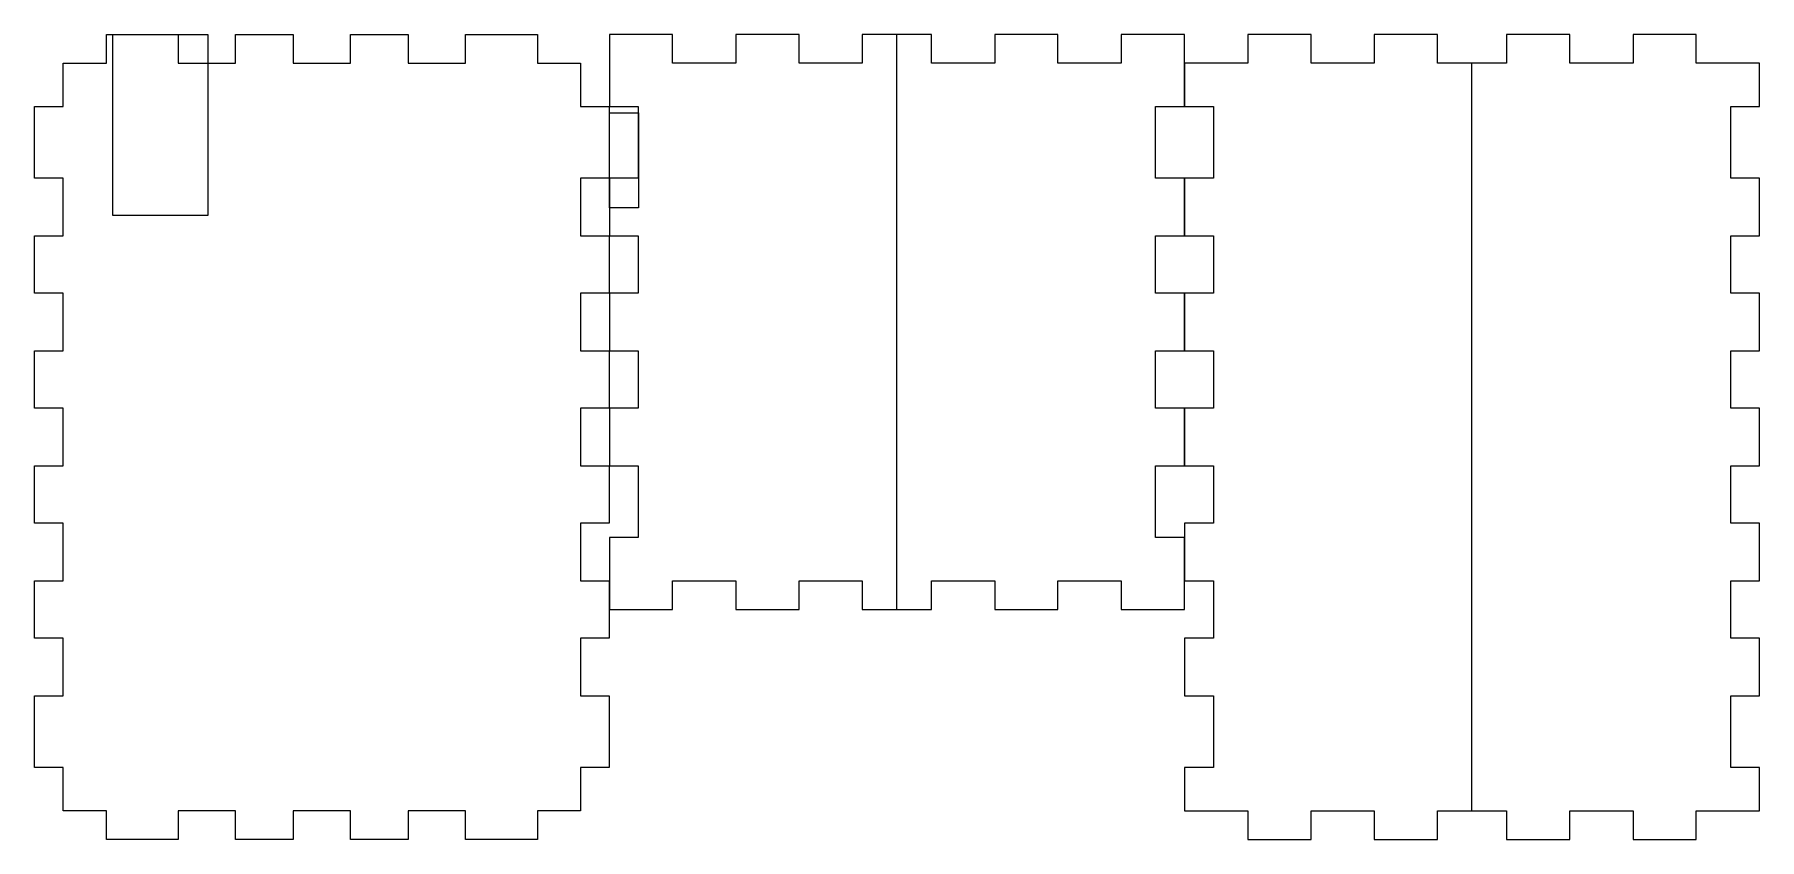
# Model space of a CAD drawing. Extents: x 6 to 197, y 6 to 95.
import ezdxf

# ---------------------------------------------------------------- set-up
doc = ezdxf.new("R2010")
doc.units = 0
doc.layers.add('Cut', color=7, linetype='CONTINUOUS')

msp = doc.modelspace()

# ---------------------------------------------------------------- linework, layer by layer
at = {"layer": 'Cut', "color": 7}
for p, q in [((13.9502, 91.7377), (13.9502, 94.9127)), ((13.9502, 94.9127), (21.8877, 94.9127)), ((21.8877, 94.9127), (21.8877, 91.7377)), ((28.237699, 91.7377), (28.237699, 94.9127)), ((28.237699, 94.9127), (34.587699, 94.9127)), ((34.587699, 94.9127), (34.587699, 91.7377)), ((40.937699, 91.7377), (40.937699, 94.9127)), ((40.937699, 94.9127), (47.287699, 94.9127)), ((47.287699, 94.9127), (47.287699, 91.7377)), ((53.637699, 91.7377), (53.637699, 94.9127)), ((53.637699, 94.9127), (61.575199, 94.9127)), ((61.575199, 94.9127), (61.575199, 91.7377)), ((76.523099, 94.912701), (69.538099, 94.912701)), ((69.538099, 94.912701), (69.538099, 86.975201)), ((76.523099, 91.737701), (76.523099, 94.912701)), ((90.493099, 94.912701), (83.508099, 94.912701)), ((83.508099, 94.912701), (83.508099, 91.737701)), ((90.493099, 91.737701), (90.493099, 94.912701)), ((101.286996, 94.912701), (97.478099, 94.912701)), ((97.478099, 94.912701), (97.478099, 91.737701)), ((101.286996, 31.412701), (101.286996, 94.912701)), ((105.121292, 94.9127), (101.312396, 94.9127)), ((105.121292, 91.7377), (105.121292, 94.9127)), ((119.091292, 94.9127), (112.106292, 94.9127)), ((112.106292, 94.9127), (112.106292, 91.7377)), ((119.091292, 91.7377), (119.091292, 94.9127)), ((133.061295, 94.9127), (126.076292, 94.9127)), ((126.076292, 94.9127), (126.076292, 91.7377)), ((133.061295, 86.9752), (133.061295, 94.9127)), ((147.056695, 94.912704), (140.071695, 94.912704)), ((140.071695, 94.912704), (140.071695, 91.737704)), ((147.056695, 91.737704), (147.056695, 94.912704)), ((161.026695, 94.912704), (154.041695, 94.912704)), ((154.041695, 94.912704), (154.041695, 91.737704)), ((161.026695, 91.737704), (161.026695, 94.912704)), ((175.651595, 94.9127), (168.666595, 94.9127)), ((168.666595, 94.9127), (168.666595, 91.7377)), ((175.651595, 91.7377), (175.651595, 94.9127)), ((189.621595, 94.9127), (182.636595, 94.9127)), ((182.636595, 94.9127), (182.636595, 91.7377)), ((189.621595, 91.7377), (189.621595, 94.9127)), ((9.1877, 91.7377), (13.9502, 91.7377)), ((9.1877, 86.9752), (9.1877, 91.7377)), ((21.8877, 91.7377), (28.237699, 91.7377)), ((34.587699, 91.7377), (40.937699, 91.7377)), ((47.287699, 91.7377), (53.637699, 91.7377)), ((61.575199, 91.7377), (66.337699, 91.7377)), ((66.337699, 91.7377), (66.337699, 86.9752)), ((83.508099, 91.737701), (76.523099, 91.737701)), ((97.478099, 91.737701), (90.493099, 91.737701)), ((112.106292, 91.7377), (105.121292, 91.7377)), ((126.076292, 91.7377), (119.091292, 91.7377)), ((140.071695, 91.737704), (133.086695, 91.737704)), ((133.086695, 91.737704), (133.086695, 86.975204)), ((154.041695, 91.737704), (147.056695, 91.737704)), ((164.833938, 91.737704), (161.026695, 91.737704)), ((164.833938, 9.187704), (164.833938, 91.737704)), ((168.666595, 91.7377), (164.859332, 91.7377)), ((182.636595, 91.7377), (175.651595, 91.7377)), ((196.606566, 91.7377), (189.621595, 91.7377)), ((196.606566, 86.9752), (196.606566, 91.7377)), ((6.0127, 79.0377), (6.0127, 86.9752)), ((6.0127, 86.9752), (9.1877, 86.9752)), ((66.337699, 86.9752), (69.512699, 86.9752)), ((69.512699, 86.9752), (69.512699, 79.0377)), ((69.538099, 86.975201), (72.713099, 86.975201)), ((72.713099, 86.975201), (72.713099, 79.037701)), ((129.886295, 79.0377), (129.886295, 86.9752)), ((129.886295, 86.9752), (133.061295, 86.9752)), ((133.086695, 86.975204), (136.261695, 86.975204)), ((136.261695, 86.975204), (136.261695, 79.037704)), ((193.431566, 79.0377), (193.431566, 86.9752)), ((193.431566, 86.9752), (196.606566, 86.9752)), ((9.1877, 79.0377), (6.0127, 79.0377)), ((9.1877, 72.687701), (9.1877, 79.0377)), ((69.512699, 79.0377), (66.337699, 79.0377)), ((66.337699, 79.0377), (66.337699, 72.687701)), ((72.713099, 79.037701), (69.538099, 79.037701)), ((69.538099, 79.037701), (69.538099, 72.687701)), ((133.061295, 79.0377), (129.886295, 79.0377)), ((133.061295, 72.687701), (133.061295, 79.0377)), ((136.261695, 79.037704), (133.086695, 79.037704)), ((133.086695, 79.037704), (133.086695, 72.687704)), ((196.606566, 79.0377), (193.431566, 79.0377)), ((196.606566, 72.687701), (196.606566, 79.0377)), ((6.0127, 66.337701), (6.0127, 72.687701)), ((6.0127, 72.687701), (9.1877, 72.687701)), ((66.337699, 72.687701), (69.512699, 72.687701)), ((69.512699, 72.687701), (69.512699, 66.337701)), ((69.538099, 72.687701), (72.713099, 72.687701)), ((72.713099, 72.687701), (72.713099, 66.337701)), ((129.886295, 66.337701), (129.886295, 72.687701)), ((129.886295, 72.687701), (133.061295, 72.687701)), ((133.086695, 72.687704), (136.261695, 72.687704)), ((136.261695, 72.687704), (136.261695, 66.337704)), ((193.431566, 66.337701), (193.431566, 72.687701)), ((193.431566, 72.687701), (196.606566, 72.687701)), ((9.1877, 66.337701), (6.0127, 66.337701)), ((9.1877, 59.987701), (9.1877, 66.337701)), ((69.512699, 66.337701), (66.337699, 66.337701)), ((66.337699, 66.337701), (66.337699, 59.987701)), ((72.713099, 66.337701), (69.538099, 66.337701)), ((69.538099, 66.337701), (69.538099, 59.987701)), ((133.061295, 66.337701), (129.886295, 66.337701)), ((133.061295, 59.987701), (133.061295, 66.337701)), ((136.261695, 66.337704), (133.086695, 66.337704)), ((133.086695, 66.337704), (133.086695, 59.987704)), ((196.606566, 66.337701), (193.431566, 66.337701)), ((196.606566, 59.987701), (196.606566, 66.337701)), ((6.0127, 53.637701), (6.0127, 59.987701)), ((6.0127, 59.987701), (9.1877, 59.987701)), ((66.337699, 59.987701), (69.512699, 59.987701)), ((69.512699, 59.987701), (69.512699, 53.637701)), ((69.538099, 59.987701), (72.713099, 59.987701)), ((72.713099, 59.987701), (72.713099, 53.637701)), ((129.886295, 53.637701), (129.886295, 59.987701)), ((129.886295, 59.987701), (133.061295, 59.987701)), ((133.086695, 59.987704), (136.261695, 59.987704)), ((136.261695, 59.987704), (136.261695, 53.637704)), ((193.431566, 53.637701), (193.431566, 59.987701)), ((193.431566, 59.987701), (196.606566, 59.987701)), ((9.1877, 53.637701), (6.0127, 53.637701)), ((9.1877, 47.287701), (9.1877, 53.637701)), ((69.512699, 53.637701), (66.337699, 53.637701)), ((66.337699, 53.637701), (66.337699, 47.287701)), ((72.713099, 53.637701), (69.538099, 53.637701)), ((69.538099, 53.637701), (69.538099, 47.287701)), ((133.061295, 53.637701), (129.886295, 53.637701)), ((133.061295, 47.287701), (133.061295, 53.637701)), ((136.261695, 53.637704), (133.086695, 53.637704)), ((133.086695, 53.637704), (133.086695, 47.287704)), ((196.606566, 53.637701), (193.431566, 53.637701)), ((196.606566, 47.287701), (196.606566, 53.637701)), ((6.0127, 40.937701), (6.0127, 47.287701)), ((6.0127, 47.287701), (9.1877, 47.287701)), ((66.337699, 47.287701), (69.512699, 47.287701)), ((69.512699, 47.287701), (69.512699, 40.937701)), ((69.538099, 47.287701), (72.713099, 47.287701)), ((72.713099, 47.287701), (72.713099, 39.350201)), ((129.886295, 39.350201), (129.886295, 47.287701)), ((129.886295, 47.287701), (133.061295, 47.287701)), ((133.086695, 47.287704), (136.261695, 47.287704)), ((136.261695, 47.287704), (136.261695, 40.937704)), ((193.431566, 40.937701), (193.431566, 47.287701)), ((193.431566, 47.287701), (196.606566, 47.287701)), ((9.1877, 40.937701), (6.0127, 40.937701)), ((9.1877, 34.587701), (9.1877, 40.937701)), ((69.512699, 40.937701), (66.337699, 40.937701)), ((66.337699, 40.937701), (66.337699, 34.587701)), ((136.261695, 40.937704), (133.086695, 40.937704)), ((133.086695, 40.937704), (133.086695, 34.587704)), ((196.606566, 40.937701), (193.431566, 40.937701)), ((196.606566, 34.587701), (196.606566, 40.937701)), ((72.713099, 39.350201), (69.538099, 39.350201)), ((69.538099, 39.350201), (69.538099, 31.412701)), ((133.061295, 39.350201), (129.886295, 39.350201)), ((133.061295, 31.412701), (133.061295, 39.350201)), ((6.0127, 28.237701), (6.0127, 34.587701)), ((6.0127, 34.587701), (9.1877, 34.587701)), ((66.337699, 34.587701), (69.512699, 34.587701)), ((69.512699, 34.587701), (69.512699, 28.237701)), ((76.523099, 31.412701), (76.523099, 34.587701)), ((76.523099, 34.587701), (83.508099, 34.587701)), ((83.508099, 34.587701), (83.508099, 31.412701)), ((90.493099, 31.412701), (90.493099, 34.587701)), ((90.493099, 34.587701), (97.478099, 34.587701)), ((97.478099, 34.587701), (97.478099, 31.412701)), ((105.121292, 31.412701), (105.121292, 34.587701)), ((105.121292, 34.587701), (112.106292, 34.587701)), ((112.106292, 34.587701), (112.106292, 31.412701)), ((119.091292, 31.412701), (119.091292, 34.587701)), ((119.091292, 34.587701), (126.076292, 34.587701)), ((126.076292, 34.587701), (126.076292, 31.412701)), ((133.086695, 34.587704), (136.261695, 34.587704)), ((136.261695, 34.587704), (136.261695, 28.237704)), ((193.431566, 28.237701), (193.431566, 34.587701)), ((193.431566, 34.587701), (196.606566, 34.587701)), ((69.538099, 31.412701), (76.523099, 31.412701)), ((83.508099, 31.412701), (90.493099, 31.412701)), ((97.478099, 31.412701), (101.286996, 31.412701)), ((101.312396, 31.412701), (105.121292, 31.412701)), ((112.106292, 31.412701), (119.091292, 31.412701)), ((126.076292, 31.412701), (133.061295, 31.412701)), ((9.1877, 28.237701), (6.0127, 28.237701)), ((9.1877, 21.887701), (9.1877, 28.237701)), ((69.512699, 28.237701), (66.337699, 28.237701)), ((66.337699, 28.237701), (66.337699, 21.887701)), ((136.261695, 28.237704), (133.086695, 28.237704)), ((133.086695, 28.237704), (133.086695, 21.887704)), ((196.606566, 28.237701), (193.431566, 28.237701)), ((196.606566, 21.887701), (196.606566, 28.237701)), ((6.0127, 13.950201), (6.0127, 21.887701)), ((6.0127, 21.887701), (9.1877, 21.887701)), ((66.337699, 21.887701), (69.512699, 21.887701)), ((69.512699, 21.887701), (69.512699, 13.950201)), ((133.086695, 21.887704), (136.261695, 21.887704)), ((136.261695, 21.887704), (136.261695, 13.950204)), ((193.431566, 13.950201), (193.431566, 21.887701)), ((193.431566, 21.887701), (196.606566, 21.887701)), ((9.1877, 13.950201), (6.0127, 13.950201)), ((9.1877, 9.187701), (9.1877, 13.950201)), ((69.512699, 13.950201), (66.337699, 13.950201)), ((66.337699, 13.950201), (66.337699, 9.187701)), ((136.261695, 13.950204), (133.086695, 13.950204)), ((133.086695, 13.950204), (133.086695, 9.187704)), ((196.606566, 13.950201), (193.431566, 13.950201)), ((196.606566, 9.187701), (196.606566, 13.950201)), ((13.9502, 9.187701), (9.1877, 9.187701)), ((13.9502, 6.012701), (13.9502, 9.187701)), ((28.237699, 9.187701), (21.8877, 9.187701)), ((21.8877, 9.187701), (21.8877, 6.012701)), ((28.237699, 6.012701), (28.237699, 9.187701)), ((40.937699, 9.187701), (34.587699, 9.187701)), ((34.587699, 9.187701), (34.587699, 6.012701)), ((40.937699, 6.012701), (40.937699, 9.187701)), ((53.637699, 9.187701), (47.287699, 9.187701)), ((47.287699, 9.187701), (47.287699, 6.012701)), ((53.637699, 6.012701), (53.637699, 9.187701)), ((66.337699, 9.187701), (61.575199, 9.187701)), ((61.575199, 9.187701), (61.575199, 6.012701)), ((133.086695, 9.187704), (140.071695, 9.187704)), ((140.071695, 9.187704), (140.071695, 6.012704)), ((147.056695, 6.012704), (147.056695, 9.187704)), ((147.056695, 9.187704), (154.041695, 9.187704)), ((154.041695, 9.187704), (154.041695, 6.012704)), ((161.026695, 6.012704), (161.026695, 9.187704)), ((161.026695, 9.187704), (164.833938, 9.187704)), ((164.859332, 9.187701), (168.666595, 9.187701)), ((168.666595, 9.187701), (168.666595, 6.012701)), ((175.651595, 6.012701), (175.651595, 9.187701)), ((175.651595, 9.187701), (182.636595, 9.187701)), ((182.636595, 9.187701), (182.636595, 6.012701)), ((189.621595, 6.012701), (189.621595, 9.187701)), ((189.621595, 9.187701), (196.606566, 9.187701)), ((21.8877, 6.012701), (13.9502, 6.012701)), ((34.587699, 6.012701), (28.237699, 6.012701)), ((47.287699, 6.012701), (40.937699, 6.012701)), ((61.575199, 6.012701), (53.637699, 6.012701)), ((140.071695, 6.012704), (147.056695, 6.012704)), ((154.041695, 6.012704), (161.026695, 6.012704)), ((168.666595, 6.012701), (175.651595, 6.012701)), ((182.636595, 6.012701), (189.621595, 6.012701))]:
    msp.add_line(p, q, dxfattribs=at)
at = {"layer": 'Cut', "color": 5}
for p, q in [((14.662699, 94.9127), (25.162699, 94.9127)), ((14.662699, 74.9127), (14.662699, 94.9127)), ((25.162699, 94.9127), (25.162699, 74.9127)), ((69.538102, 75.762701), (69.538102, 86.262701)), ((69.538102, 86.262701), (72.738101, 86.262701)), ((72.738101, 86.262701), (72.738101, 75.762701)), ((25.162699, 74.9127), (14.662699, 74.9127)), ((72.738101, 75.762701), (69.538102, 75.762701))]:
    msp.add_line(p, q, dxfattribs=at)

doc.saveas('drawing.dxf')
